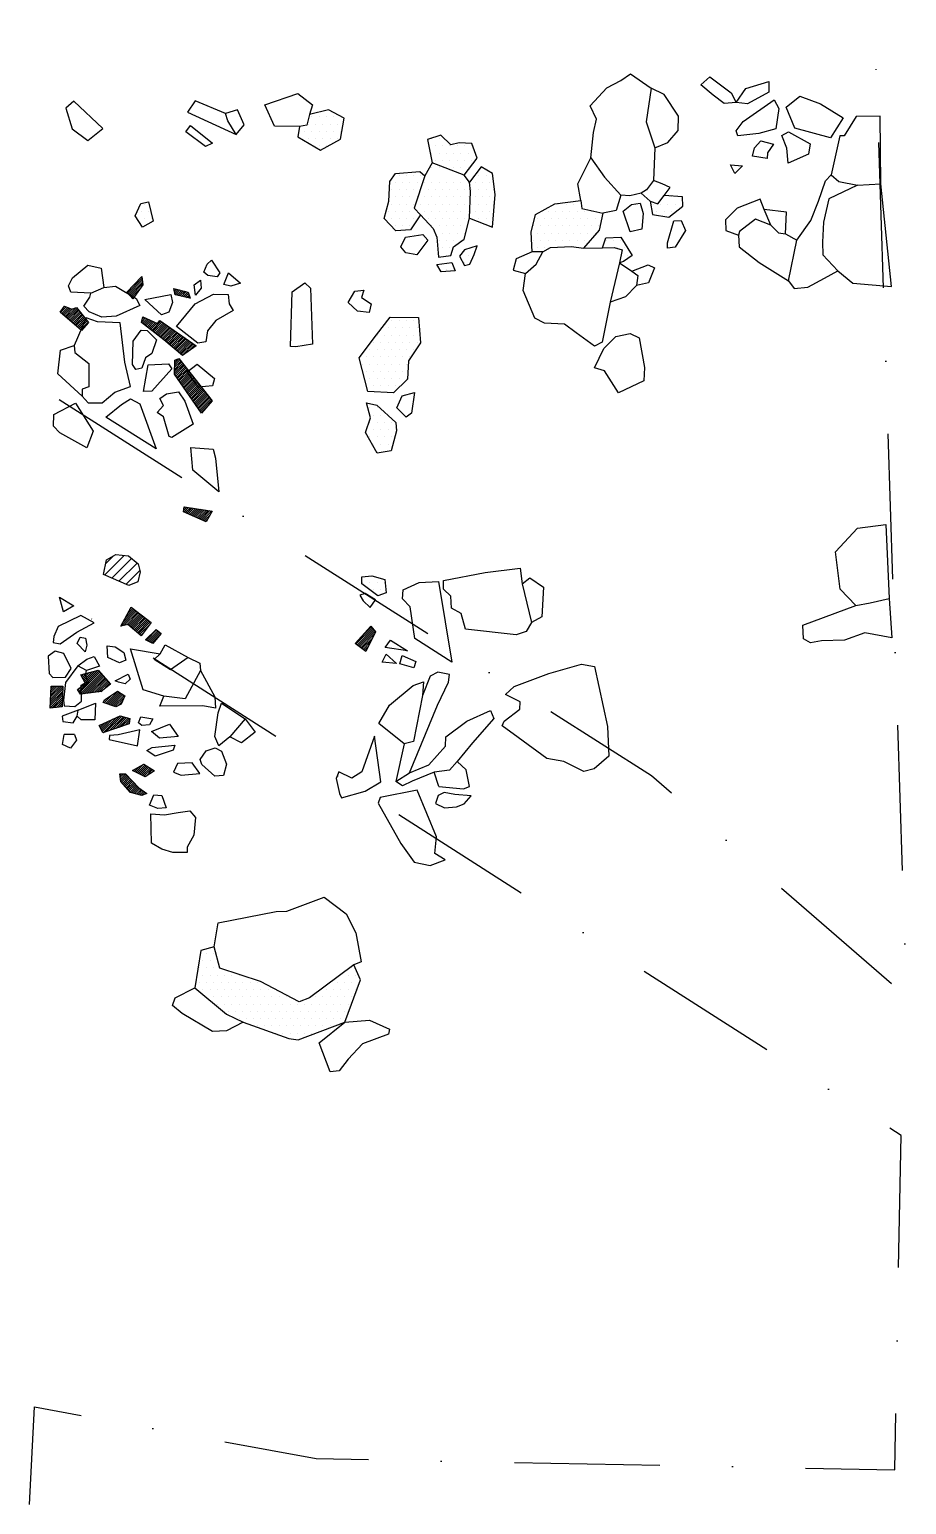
# Model space of a CAD drawing. Header units: metres. Extents: x 195 to 345, y -2137 to -1884.
import ezdxf

# ---------------------------------------------------------------- set-up
doc = ezdxf.new("R2010")
doc.units = ezdxf.units.M
doc.header["$LTSCALE"] = 25
doc.header["$MEASUREMENT"] = 0
doc.linetypes.add('STRICHPUNKTX2', pattern=[2, 1, -0.5, 0, -0.5])
doc.layers.get('0').update_dxf_attribs({"linetype": 'CONTINUOUS'})
for name, color, linetype in [('FEUER', 1, 'CONTINUOUS'), ('GRABUNGSGRENZE', 3, 'STRICHPUNKTX2'), ('KNOCHEN', 2, 'CONTINUOUS'), ('KNOCHENSCHRAFF', 2, 'CONTINUOUS'), ('STEINE', 4, 'CONTINUOUS'), ('STEINESCHRAFF', 4, 'CONTINUOUS')]:
    doc.layers.add(name, color=color, linetype=linetype)

# ---------------------------------------------------------------- blocks, each defined once
blk = doc.blocks.new('*X1')
at = {"color": 0}
for p, q in [((211.4, -1929.02), (213.9, -1926.52)), ((213.19, -1926.87), (213.85, -1926.21)), ((211.57, -1929.2), (213.94, -1926.83)), ((211.74, -1929.38), (213.98, -1927.14)), ((211.91, -1929.56), (214.02, -1927.45)), ((212.08, -1929.74), (213.61, -1928.22)), ((219.42, -1928.41), (219.56, -1928.28)), ((219.49, -1928.7), (219.84, -1928.35)), ((219.55, -1928.99), (220.12, -1928.42)), ((219.62, -1929.28), (220.41, -1928.49)), ((219.85, -1929.4), (220.69, -1928.56)), ((220.14, -1929.47), (220.97, -1928.64)), ((220.43, -1929.53), (221.25, -1928.71)), ((220.71, -1929.6), (221.53, -1928.78)), ((221, -1929.66), (221.81, -1928.85)), ((221.29, -1929.73), (221.91, -1929.11)), ((199.9, -1932.38), (200.87, -1931.41)), ((200.09, -1932.54), (201.12, -1931.51)), ((200.28, -1932.71), (201.37, -1931.62)), ((200.42, -1931.51), (200.62, -1931.3)), ((200.47, -1932.87), (201.62, -1931.72)), ((200.66, -1933.03), (201.94, -1931.75)), ((200.85, -1933.2), (202.5, -1931.54)), ((201.04, -1933.36), (202.74, -1931.66)), ((212.26, -1929.92), (212.8, -1929.38)), ((221.58, -1929.79), (222, -1929.38)), ((221.87, -1929.86), (222.08, -1929.64)), ((222.16, -1929.92), (222.17, -1929.91)), ((201.23, -1933.53), (202.9, -1931.85)), ((201.42, -1933.69), (203.06, -1932.05)), ((201.61, -1933.86), (203.21, -1932.25)), ((201.79, -1934.02), (203.37, -1932.44)), ((201.98, -1934.19), (203.53, -1932.64)), ((202.17, -1934.35), (203.68, -1932.84)), ((202.36, -1934.52), (203.84, -1933.04)), ((202.55, -1934.68), (204, -1933.23)), ((202.74, -1934.84), (204.15, -1933.43)), ((202.93, -1935.01), (204.31, -1933.63)), ((203.12, -1935.17), (204.47, -1933.82)), ((203.31, -1935.34), (204.62, -1934.02)), ((213.81, -1934.02), (214.53, -1933.31)), ((213.94, -1933.54), (214.29, -1933.2)), ((213.99, -1934.2), (214.77, -1933.42)), ((214.19, -1934.36), (215.01, -1933.54)), ((214.39, -1934.51), (215.25, -1933.65)), ((214.58, -1934.67), (215.49, -1933.77)), ((214.78, -1934.82), (215.73, -1933.88)), ((214.98, -1934.98), (215.96, -1933.99)), ((215.18, -1935.13), (216.2, -1934.11)), ((215.38, -1935.29), (216.44, -1934.22)), ((215.57, -1935.44), (217.16, -1933.86)), ((215.77, -1935.6), (217.37, -1934)), ((215.97, -1935.75), (217.58, -1934.15)), ((216.17, -1935.91), (217.79, -1934.29)), ((216.37, -1936.07), (218, -1934.44)), ((216.57, -1936.22), (218.2, -1934.58)), ((216.76, -1936.38), (218.41, -1934.73)), ((216.96, -1936.53), (218.62, -1934.87)), ((217.16, -1936.69), (218.83, -1935.02)), ((217.36, -1936.84), (219.04, -1935.16)), ((217.56, -1937), (219.24, -1935.31)), ((217.75, -1937.16), (219.45, -1935.46)), ((217.95, -1937.32), (219.66, -1935.6)), ((218.14, -1937.48), (219.87, -1935.75)), ((218.33, -1937.63), (220.08, -1935.89)), ((218.53, -1937.79), (220.28, -1936.04)), ((218.72, -1937.95), (220.49, -1936.18)), ((218.92, -1938.11), (220.7, -1936.33)), ((219.11, -1938.27), (220.91, -1936.47)), ((219.3, -1938.43), (221.12, -1936.62)), ((219.5, -1938.59), (221.33, -1936.76)), ((219.69, -1938.75), (221.53, -1936.91)), ((219.89, -1938.91), (221.74, -1937.06)), ((220.08, -1939.07), (221.95, -1937.2)), ((220.28, -1939.23), (222.16, -1937.35)), ((220.47, -1939.39), (222.37, -1937.49)), ((220.66, -1939.55), (222.57, -1937.64)), ((220.86, -1939.71), (222.78, -1937.78)), ((221.9, -1939.02), (222.99, -1937.93)), ((223.18, -1938.09), (223.2, -1938.07)), ((219.51, -1942.82), (221.03, -1941.3)), ((219.52, -1942.46), (220.87, -1941.11)), ((219.53, -1942.09), (220.72, -1940.91)), ((219.54, -1941.73), (220.56, -1940.71)), ((219.55, -1941.37), (220.4, -1940.51)), ((219.56, -1941), (220.25, -1940.32)), ((219.57, -1940.64), (219.71, -1940.5)), ((219.58, -1943.1), (221.18, -1941.5)), ((219.73, -1943.31), (221.34, -1941.7)), ((219.87, -1943.52), (221.49, -1941.9)), ((220.02, -1943.73), (221.65, -1942.1)), ((220.16, -1943.94), (221.81, -1942.29)), ((220.31, -1944.14), (221.96, -1942.49)), ((220.45, -1944.35), (222.12, -1942.69)), ((220.6, -1944.56), (222.27, -1942.89)), ((220.74, -1944.77), (222.43, -1943.09)), ((220.89, -1944.98), (222.58, -1943.28)), ((221.03, -1945.19), (222.74, -1943.48)), ((221.18, -1945.4), (222.9, -1943.68)), ((221.32, -1945.61), (223.05, -1943.88)), ((221.47, -1945.81), (223.21, -1944.07)), ((221.61, -1946.02), (223.36, -1944.27)), ((221.76, -1946.23), (223.52, -1944.47)), ((221.9, -1946.44), (223.67, -1944.67)), ((222.05, -1946.65), (223.83, -1944.87)), ((222.19, -1946.86), (223.99, -1945.06)), ((222.34, -1947.07), (224.14, -1945.26)), ((222.48, -1947.27), (224.3, -1945.46)), ((222.63, -1947.48), (224.45, -1945.66)), ((222.77, -1947.69), (224.61, -1945.86)), ((222.92, -1947.9), (224.76, -1946.05)), ((223.06, -1948.11), (224.92, -1946.25)), ((223.21, -1948.32), (225.08, -1946.45)), ((223.35, -1948.53), (225.23, -1946.65)), ((223.5, -1948.74), (225.39, -1946.84)), ((223.64, -1948.94), (225.54, -1947.04)), ((223.79, -1949.15), (225.7, -1947.24)), ((223.93, -1949.36), (225.85, -1947.44)), ((224.08, -1949.57), (225.21, -1948.44)), ((221.1, -1966.34), (221.61, -1965.82)), ((221.14, -1966.65), (221.92, -1965.87)), ((221.15, -1965.93), (221.31, -1965.78)), ((221.38, -1966.76), (222.23, -1965.92)), ((221.62, -1966.87), (222.53, -1965.96)), ((221.87, -1966.98), (222.84, -1966.01)), ((222.11, -1967.09), (223.15, -1966.06)), ((222.35, -1967.2), (223.45, -1966.1)), ((222.59, -1967.31), (223.76, -1966.15)), ((222.84, -1967.43), (224.07, -1966.2)), ((223.08, -1967.54), (224.37, -1966.24)), ((223.32, -1967.65), (224.68, -1966.29)), ((223.57, -1967.76), (224.99, -1966.34)), ((223.81, -1967.87), (225.29, -1966.39)), ((224.05, -1967.98), (225.6, -1966.43)), ((224.3, -1968.09), (225.91, -1966.48)), ((224.54, -1968.2), (225.67, -1967.07)), ((224.78, -1968.31), (225.19, -1967.9)), ((210.33, -1986.3), (212.92, -1983.7)), ((210.61, -1985.66), (212.72, -1983.55)), ((210.8, -1986.18), (213.12, -1983.86)), ((211.01, -1984.91), (212.52, -1983.4)), ((211.27, -1986.07), (213.33, -1984.01)), ((211.41, -1984.16), (212.32, -1983.24)), ((211.59, -1986.1), (213.53, -1984.16)), ((211.78, -1986.26), (213.73, -1984.32)), ((211.81, -1983.4), (212.12, -1983.09)), ((211.97, -1986.42), (213.93, -1984.47)), ((212.16, -1986.59), (214.13, -1984.62)), ((212.35, -1986.75), (214.33, -1984.77)), ((212.54, -1986.91), (214.53, -1984.93)), ((212.74, -1987.07), (214.73, -1985.08)), ((212.93, -1987.24), (214.93, -1985.23)), ((213.12, -1987.4), (215.13, -1985.39)), ((213.31, -1987.56), (215.33, -1985.54)), ((213.5, -1987.73), (215.42, -1985.81)), ((213.69, -1987.89), (214.27, -1987.31)), ((214.66, -1988.69), (216.42, -1986.93)), ((214.89, -1988.81), (216.61, -1987.09)), ((215.13, -1988.93), (216.8, -1987.25)), ((215.36, -1989.04), (216.99, -1987.41)), ((215.6, -1989.16), (217.16, -1987.6)), ((250.72, -1989.39), (253.53, -1986.59)), ((250.93, -1989.54), (253.69, -1986.78)), ((251.13, -1989.69), (253.85, -1986.97)), ((251.34, -1989.84), (254.01, -1987.16)), ((251.37, -1988.39), (253.37, -1986.39)), ((251.54, -1989.99), (253.9, -1987.62)), ((251.75, -1990.14), (253.54, -1988.34)), ((251.95, -1990.29), (253.18, -1989.06)), ((252.15, -1990.44), (252.81, -1989.78)), ((252.36, -1990.58), (252.45, -1990.49)), ((203.03, -1997.49), (206.49, -1994.02)), ((203.16, -1997.71), (206.66, -1994.21)), ((203.3, -1997.92), (206.82, -1994.4)), ((203.41, -1994.63), (203.42, -1994.62)), ((203.53, -1994.86), (203.9, -1994.5)), ((203.63, -1997.95), (206.99, -1994.59)), ((203.65, -1995.1), (204.37, -1994.38)), ((203.77, -1995.33), (204.84, -1994.26)), ((203.9, -1995.56), (205.32, -1994.14)), ((204.02, -1995.79), (205.79, -1994.02)), ((204.03, -1997.9), (207.16, -1994.78)), ((204.14, -1996.02), (206.26, -1993.9)), ((204.44, -1997.85), (207.32, -1994.96)), ((204.84, -1997.8), (207.49, -1995.15)), ((198.13, -1999.56), (200.26, -1997.43)), ((198.15, -1999.19), (200.27, -1997.06)), ((198.17, -1998.81), (200.28, -1996.7)), ((198.19, -1998.43), (200.04, -1996.59)), ((198.22, -1998.06), (199.69, -1996.59)), ((198.24, -1997.68), (199.33, -1996.59)), ((198.26, -1997.31), (198.98, -1996.58)), ((198.28, -1996.93), (198.63, -1996.58)), ((202.89, -1997.27), (203.46, -1996.7)), ((205.24, -1997.75), (207.65, -1995.34)), ((205.65, -1997.7), (207.82, -1995.53)), ((206.05, -1997.65), (207.98, -1995.71)), ((206.45, -1997.6), (208.15, -1995.9)), ((206.86, -1997.55), (208.32, -1996.09)), ((207.69, -1999.55), (209.75, -1997.49)), ((207.95, -1999.64), (209.96, -1997.63)), ((208.46, -1996.3), (208.48, -1996.28)), ((198.08, -2000.31), (200.23, -1998.16)), ((198.1, -1999.94), (200.25, -1997.79)), ((198.44, -2000.31), (200.22, -1998.53)), ((198.82, -2000.28), (200.21, -1998.89)), ((199.21, -2000.24), (200.2, -1999.26)), ((199.6, -2000.21), (200.19, -1999.62)), ((199.99, -2000.17), (200.17, -1999.99)), ((207.27, -1999.25), (207.77, -1998.76)), ((207.42, -1999.46), (208.85, -1998.03)), ((208.21, -1999.73), (210.18, -1997.76)), ((208.47, -1999.82), (210.39, -1997.9)), ((208.74, -1999.91), (210.61, -1998.04)), ((209, -2000), (210.82, -1998.18)), ((209.26, -2000.09), (210.88, -1998.47)), ((209.68, -2000.03), (210.61, -1999.1)), ((206.84, -2003.93), (208.17, -2002.59)), ((206.95, -2004.17), (208.84, -2002.29)), ((207.07, -2004.41), (209.5, -2001.98)), ((207.23, -2004.6), (210.14, -2001.69)), ((207.77, -2004.41), (210.42, -2001.76)), ((208.31, -2004.23), (210.7, -2001.84)), ((208.85, -2004.04), (210.97, -2001.92)), ((209.38, -2003.86), (211.25, -2001.99)), ((209.92, -2003.68), (211.53, -2002.07)), ((210.46, -2003.49), (211.8, -2002.15)), ((211, -2003.31), (211.77, -2002.54)), ((206.61, -2003.45), (206.85, -2003.21)), ((206.73, -2003.69), (207.51, -2002.9)), ((211.53, -2003.12), (211.72, -2002.94)), ((212.82, -2011.38), (214.19, -2010.02)), ((213.06, -2011.5), (214.43, -2010.13)), ((213.3, -2011.62), (214.64, -2010.27)), ((213.53, -2011.73), (214.86, -2010.4)), ((210.13, -2011.96), (210.42, -2011.66)), ((210.17, -2012.26), (210.77, -2011.66)), ((210.22, -2012.57), (211.09, -2011.7)), ((210.26, -2012.88), (211.26, -2011.88)), ((210.39, -2013.11), (211.43, -2012.06)), ((210.55, -2013.3), (211.61, -2012.24)), ((210.72, -2013.48), (211.78, -2012.42)), ((210.89, -2013.67), (211.96, -2012.6)), ((211.05, -2013.86), (212.13, -2012.78)), ((211.22, -2014.05), (212.3, -2012.96)), ((212.35, -2011.15), (212.54, -2010.96)), ((212.59, -2011.27), (213.36, -2010.49)), ((213.77, -2011.85), (215.08, -2010.54)), ((214, -2011.97), (215.3, -2010.67)), ((214.24, -2012.08), (215.52, -2010.81)), ((214.55, -2012.13), (215.74, -2010.94)), ((215.62, -2011.41), (215.95, -2011.08)), ((211.38, -2014.24), (212.48, -2013.14)), ((211.55, -2014.42), (212.65, -2013.32)), ((211.71, -2014.61), (212.83, -2013.5)), ((211.88, -2014.8), (213, -2013.68)), ((212.11, -2014.92), (213.17, -2013.86)), ((212.39, -2015), (213.35, -2014.04)), ((212.67, -2015.07), (213.55, -2014.19)), ((212.95, -2015.14), (213.76, -2014.34)), ((213.23, -2015.22), (213.96, -2014.48)), ((213.51, -2015.29), (214.17, -2014.63)), ((213.78, -2015.37), (214.38, -2014.78)), ((214.27, -2015.24), (214.58, -2014.93))]:
    blk.add_line(p, q, dxfattribs=at)
blk = doc.blocks.new('*X2')
at = {"color": 0}
for p, q in [((243.125, -1898.75), (243.125, -1898.75)), ((244.375, -1898.75), (244.375, -1898.75)), ((245.625, -1898.75), (245.625, -1898.75)), ((246.875, -1898.75), (246.875, -1898.75)), ((248.125, -1898.75), (248.125, -1898.75)), ((241.875, -1901.25), (241.875, -1901.25)), ((242.5, -1900), (242.5, -1900)), ((243.125, -1901.25), (243.125, -1901.25)), ((243.75, -1900), (243.75, -1900)), ((244.375, -1901.25), (244.375, -1901.25)), ((245, -1900), (245, -1900)), ((245.625, -1901.25), (245.625, -1901.25)), ((246.25, -1900), (246.25, -1900)), ((246.875, -1901.25), (246.875, -1901.25)), ((247.5, -1900), (247.5, -1900)), ((248.125, -1901.25), (248.125, -1901.25)), ((241.25, -1902.5), (241.25, -1902.5)), ((242.5, -1902.5), (242.5, -1902.5)), ((243.75, -1902.5), (243.75, -1902.5)), ((244.375, -1903.75), (244.375, -1903.75)), ((245, -1902.5), (245, -1902.5)), ((245.625, -1903.75), (245.625, -1903.75)), ((246.25, -1902.5), (246.25, -1902.5)), ((247.5, -1902.5), (247.5, -1902.5)), ((263.75, -1902.5), (263.75, -1902.5)), ((264.375, -1903.75), (264.375, -1903.75)), ((265, -1902.5), (265, -1902.5)), ((265.625, -1903.75), (265.625, -1903.75)), ((266.875, -1903.75), (266.875, -1903.75)), ((268.125, -1903.75), (268.125, -1903.75)), ((269.375, -1903.75), (269.375, -1903.75)), ((270.625, -1903.75), (270.625, -1903.75)), ((263.75, -1905), (263.75, -1905)), ((264.375, -1906.25), (264.375, -1906.25)), ((265, -1905), (265, -1905)), ((265.625, -1906.25), (265.625, -1906.25)), ((266.25, -1905), (266.25, -1905)), ((266.875, -1906.25), (266.875, -1906.25)), ((267.5, -1905), (267.5, -1905)), ((268.125, -1906.25), (268.125, -1906.25)), ((268.75, -1905), (268.75, -1905)), ((269.375, -1906.25), (269.375, -1906.25)), ((270, -1905), (270, -1905)), ((270.625, -1906.25), (270.625, -1906.25)), ((271.25, -1905), (271.25, -1905)), ((258.125, -1908.75), (258.125, -1908.75)), ((259.375, -1908.75), (259.375, -1908.75)), ((260.625, -1908.75), (260.625, -1908.75)), ((261.875, -1908.75), (261.875, -1908.75)), ((263.75, -1907.5), (263.75, -1907.5)), ((265, -1907.5), (265, -1907.5)), ((266.25, -1907.5), (266.25, -1907.5)), ((267.5, -1907.5), (267.5, -1907.5)), ((268.75, -1907.5), (268.75, -1907.5)), ((270, -1907.5), (270, -1907.5)), ((271.875, -1908.75), (271.875, -1908.75)), ((272.5, -1907.5), (272.5, -1907.5)), ((273.125, -1908.75), (273.125, -1908.75)), ((256.875, -1911.25), (256.875, -1911.25)), ((257.5, -1910), (257.5, -1910)), ((258.125, -1911.25), (258.125, -1911.25)), ((258.75, -1910), (258.75, -1910)), ((259.375, -1911.25), (259.375, -1911.25)), ((260, -1910), (260, -1910)), ((260.625, -1911.25), (260.625, -1911.25)), ((261.25, -1910), (261.25, -1910)), ((261.875, -1911.25), (261.875, -1911.25)), ((262.5, -1910), (262.5, -1910)), ((263.125, -1911.25), (263.125, -1911.25)), ((263.75, -1910), (263.75, -1910)), ((264.375, -1911.25), (264.375, -1911.25)), ((265, -1910), (265, -1910)), ((265.625, -1911.25), (265.625, -1911.25)), ((266.25, -1910), (266.25, -1910)), ((266.875, -1911.25), (266.875, -1911.25)), ((267.5, -1910), (267.5, -1910)), ((268.125, -1911.25), (268.125, -1911.25)), ((268.75, -1910), (268.75, -1910)), ((269.375, -1911.25), (269.375, -1911.25)), ((270, -1910), (270, -1910)), ((270.625, -1911.25), (270.625, -1911.25)), ((271.25, -1910), (271.25, -1910)), ((271.875, -1911.25), (271.875, -1911.25)), ((272.5, -1910), (272.5, -1910)), ((273.125, -1911.25), (273.125, -1911.25)), ((273.75, -1910), (273.75, -1910)), ((274.375, -1911.25), (274.375, -1911.25)), ((214.375, -1913.75), (214.375, -1913.75)), ((256.875, -1913.75), (256.875, -1913.75)), ((257.5, -1912.5), (257.5, -1912.5)), ((258.125, -1913.75), (258.125, -1913.75)), ((258.75, -1912.5), (258.75, -1912.5)), ((259.375, -1913.75), (259.375, -1913.75)), ((260, -1912.5), (260, -1912.5)), ((260.625, -1913.75), (260.625, -1913.75)), ((261.25, -1912.5), (261.25, -1912.5)), ((261.875, -1913.75), (261.875, -1913.75)), ((262.5, -1912.5), (262.5, -1912.5)), ((263.125, -1913.75), (263.125, -1913.75)), ((263.75, -1912.5), (263.75, -1912.5)), ((264.375, -1913.75), (264.375, -1913.75)), ((265, -1912.5), (265, -1912.5)), ((265.625, -1913.75), (265.625, -1913.75)), ((266.25, -1912.5), (266.25, -1912.5)), ((266.875, -1913.75), (266.875, -1913.75)), ((267.5, -1912.5), (267.5, -1912.5)), ((268.125, -1913.75), (268.125, -1913.75)), ((268.75, -1912.5), (268.75, -1912.5)), ((269.375, -1913.75), (269.375, -1913.75)), ((270, -1912.5), (270, -1912.5)), ((270.625, -1913.75), (270.625, -1913.75)), ((271.25, -1912.5), (271.25, -1912.5)), ((271.875, -1913.75), (271.875, -1913.75)), ((272.5, -1912.5), (272.5, -1912.5)), ((273.125, -1913.75), (273.125, -1913.75)), ((273.75, -1912.5), (273.75, -1912.5)), ((274.375, -1913.75), (274.375, -1913.75)), ((285.625, -1913.75), (285.625, -1913.75)), ((286.875, -1913.75), (286.875, -1913.75)), ((288.125, -1913.75), (288.125, -1913.75)), ((289.375, -1913.75), (289.375, -1913.75)), ((301.875, -1913.75), (301.875, -1913.75)), ((303.125, -1913.75), (303.125, -1913.75)), ((303.75, -1912.5), (303.75, -1912.5)), ((304.375, -1913.75), (304.375, -1913.75)), ((305, -1912.5), (305, -1912.5)), ((305.625, -1913.75), (305.625, -1913.75)), ((306.25, -1912.5), (306.25, -1912.5)), ((306.875, -1913.75), (306.875, -1913.75)), ((213.125, -1916.25), (213.125, -1916.25)), ((213.75, -1915), (213.75, -1915)), ((214.375, -1916.25), (214.375, -1916.25)), ((215, -1915), (215, -1915)), ((215.625, -1916.25), (215.625, -1916.25)), ((255.625, -1916.25), (255.625, -1916.25)), ((256.25, -1915), (256.25, -1915)), ((256.875, -1916.25), (256.875, -1916.25)), ((257.5, -1915), (257.5, -1915)), ((258.125, -1916.25), (258.125, -1916.25)), ((258.75, -1915), (258.75, -1915)), ((259.375, -1916.25), (259.375, -1916.25)), ((260, -1915), (260, -1915)), ((260.625, -1916.25), (260.625, -1916.25)), ((261.25, -1915), (261.25, -1915)), ((262.5, -1915), (262.5, -1915)), ((263.125, -1916.25), (263.125, -1916.25)), ((263.75, -1915), (263.75, -1915)), ((264.375, -1916.25), (264.375, -1916.25)), ((265, -1915), (265, -1915)), ((265.625, -1916.25), (265.625, -1916.25)), ((266.25, -1915), (266.25, -1915)), ((266.875, -1916.25), (266.875, -1916.25)), ((267.5, -1915), (267.5, -1915)), ((268.125, -1916.25), (268.125, -1916.25)), ((268.75, -1915), (268.75, -1915)), ((269.375, -1916.25), (269.375, -1916.25)), ((270, -1915), (270, -1915)), ((270.625, -1916.25), (270.625, -1916.25)), ((271.25, -1915), (271.25, -1915)), ((271.875, -1916.25), (271.875, -1916.25)), ((272.5, -1915), (272.5, -1915)), ((273.125, -1916.25), (273.125, -1916.25)), ((273.75, -1915), (273.75, -1915)), ((281.875, -1916.25), (281.875, -1916.25)), ((283.125, -1916.25), (283.125, -1916.25)), ((283.75, -1915), (283.75, -1915)), ((284.375, -1916.25), (284.375, -1916.25)), ((285, -1915), (285, -1915)), ((285.625, -1916.25), (285.625, -1916.25)), ((286.25, -1915), (286.25, -1915)), ((286.875, -1916.25), (286.875, -1916.25)), ((287.5, -1915), (287.5, -1915)), ((288.125, -1916.25), (288.125, -1916.25)), ((288.75, -1915), (288.75, -1915)), ((289.375, -1916.25), (289.375, -1916.25)), ((290, -1915), (290, -1915)), ((290.625, -1916.25), (290.625, -1916.25)), ((291.25, -1915), (291.25, -1915)), ((291.875, -1916.25), (291.875, -1916.25)), ((302.5, -1915), (302.5, -1915)), ((303.75, -1915), (303.75, -1915)), ((305, -1915), (305, -1915)), ((257.5, -1917.5), (257.5, -1917.5)), ((258.75, -1917.5), (258.75, -1917.5)), ((260, -1917.5), (260, -1917.5)), ((263.75, -1917.5), (263.75, -1917.5)), ((264.375, -1918.75), (264.375, -1918.75)), ((265, -1917.5), (265, -1917.5)), ((265.625, -1918.75), (265.625, -1918.75)), ((266.25, -1917.5), (266.25, -1917.5)), ((266.875, -1918.75), (266.875, -1918.75)), ((267.5, -1917.5), (267.5, -1917.5)), ((268.125, -1918.75), (268.125, -1918.75)), ((268.75, -1917.5), (268.75, -1917.5)), ((269.375, -1918.75), (269.375, -1918.75)), ((273.75, -1917.5), (273.75, -1917.5)), ((281.25, -1917.5), (281.25, -1917.5)), ((281.875, -1918.75), (281.875, -1918.75)), ((282.5, -1917.5), (282.5, -1917.5)), ((283.125, -1918.75), (283.125, -1918.75)), ((283.75, -1917.5), (283.75, -1917.5)), ((284.375, -1918.75), (284.375, -1918.75)), ((285, -1917.5), (285, -1917.5)), ((285.625, -1918.75), (285.625, -1918.75)), ((286.25, -1917.5), (286.25, -1917.5)), ((286.875, -1918.75), (286.875, -1918.75)), ((287.5, -1917.5), (287.5, -1917.5)), ((288.125, -1918.75), (288.125, -1918.75)), ((288.75, -1917.5), (288.75, -1917.5)), ((289.375, -1918.75), (289.375, -1918.75)), ((290, -1917.5), (290, -1917.5)), ((290.625, -1918.75), (290.625, -1918.75)), ((291.25, -1917.5), (291.25, -1917.5)), ((291.875, -1918.75), (291.875, -1918.75)), ((292.5, -1917.5), (292.5, -1917.5)), ((265, -1920), (265, -1920)), ((265.625, -1921.25), (265.625, -1921.25)), ((266.25, -1920), (266.25, -1920)), ((266.875, -1921.25), (266.875, -1921.25)), ((267.5, -1920), (267.5, -1920)), ((268.75, -1920), (268.75, -1920)), ((270.625, -1921.25), (270.625, -1921.25)), ((281.25, -1920), (281.25, -1920)), ((281.875, -1921.25), (281.875, -1921.25)), ((282.5, -1920), (282.5, -1920)), ((283.125, -1921.25), (283.125, -1921.25)), ((283.75, -1920), (283.75, -1920)), ((285, -1920), (285, -1920)), ((286.25, -1920), (286.25, -1920)), ((287.5, -1920), (287.5, -1920)), ((288.75, -1920), (288.75, -1920)), ((289.375, -1921.25), (289.375, -1921.25)), ((290, -1920), (290, -1920)), ((293.75, -1920), (293.75, -1920)), ((295, -1920), (295, -1920)), ((295.625, -1921.25), (295.625, -1921.25)), ((296.25, -1920), (296.25, -1920)), ((296.875, -1921.25), (296.875, -1921.25)), ((265, -1922.5), (265, -1922.5)), ((266.25, -1922.5), (266.25, -1922.5)), ((268.75, -1922.5), (268.75, -1922.5)), ((269.375, -1923.75), (269.375, -1923.75)), ((270, -1922.5), (270, -1922.5)), ((297.5, -1922.5), (297.5, -1922.5)), ((266.25, -1925), (266.25, -1925)), ((267.5, -1925), (267.5, -1925)), ((256.875, -1933.75), (256.875, -1933.75)), ((258.125, -1933.75), (258.125, -1933.75)), ((259.375, -1933.75), (259.375, -1933.75)), ((260.625, -1933.75), (260.625, -1933.75)), ((254.375, -1936.25), (254.375, -1936.25)), ((255.625, -1936.25), (255.625, -1936.25)), ((256.25, -1935), (256.25, -1935)), ((256.875, -1936.25), (256.875, -1936.25)), ((257.5, -1935), (257.5, -1935)), ((258.125, -1936.25), (258.125, -1936.25)), ((258.75, -1935), (258.75, -1935)), ((259.375, -1936.25), (259.375, -1936.25)), ((260, -1935), (260, -1935)), ((260.625, -1936.25), (260.625, -1936.25)), ((261.25, -1935), (261.25, -1935)), ((253.125, -1938.75), (253.125, -1938.75)), ((253.75, -1937.5), (253.75, -1937.5)), ((254.375, -1938.75), (254.375, -1938.75)), ((255, -1937.5), (255, -1937.5)), ((255.625, -1938.75), (255.625, -1938.75)), ((256.25, -1937.5), (256.25, -1937.5)), ((256.875, -1938.75), (256.875, -1938.75)), ((257.5, -1937.5), (257.5, -1937.5)), ((258.125, -1938.75), (258.125, -1938.75)), ((258.75, -1937.5), (258.75, -1937.5)), ((259.375, -1938.75), (259.375, -1938.75)), ((260, -1937.5), (260, -1937.5)), ((260.625, -1938.75), (260.625, -1938.75)), ((261.25, -1937.5), (261.25, -1937.5)), ((251.875, -1941.25), (251.875, -1941.25)), ((252.5, -1940), (252.5, -1940)), ((253.125, -1941.25), (253.125, -1941.25)), ((253.75, -1940), (253.75, -1940)), ((254.375, -1941.25), (254.375, -1941.25)), ((255, -1940), (255, -1940)), ((255.625, -1941.25), (255.625, -1941.25)), ((256.25, -1940), (256.25, -1940)), ((256.875, -1941.25), (256.875, -1941.25)), ((257.5, -1940), (257.5, -1940)), ((258.125, -1941.25), (258.125, -1941.25)), ((258.75, -1940), (258.75, -1940)), ((259.375, -1941.25), (259.375, -1941.25)), ((260, -1940), (260, -1940)), ((252.5, -1942.5), (252.5, -1942.5)), ((253.125, -1943.75), (253.125, -1943.75)), ((253.75, -1942.5), (253.75, -1942.5)), ((254.375, -1943.75), (254.375, -1943.75)), ((255, -1942.5), (255, -1942.5)), ((255.625, -1943.75), (255.625, -1943.75)), ((256.25, -1942.5), (256.25, -1942.5)), ((256.875, -1943.75), (256.875, -1943.75)), ((257.5, -1942.5), (257.5, -1942.5)), ((258.125, -1943.75), (258.125, -1943.75)), ((258.75, -1942.5), (258.75, -1942.5)), ((259.375, -1943.75), (259.375, -1943.75)), ((252.5, -1945), (252.5, -1945)), ((253.75, -1945), (253.75, -1945)), ((255, -1945), (255, -1945)), ((256.25, -1945), (256.25, -1945)), ((257.5, -1945), (257.5, -1945)), ((253.125, -1948.75), (253.125, -1948.75)), ((254.375, -1948.75), (254.375, -1948.75)), ((253.125, -1951.25), (253.125, -1951.25)), ((253.75, -1950), (253.75, -1950)), ((254.375, -1951.25), (254.375, -1951.25)), ((255, -1950), (255, -1950)), ((255.625, -1951.25), (255.625, -1951.25)), ((256.875, -1951.25), (256.875, -1951.25)), ((253.125, -1953.75), (253.125, -1953.75)), ((253.75, -1952.5), (253.75, -1952.5)), ((254.375, -1953.75), (254.375, -1953.75)), ((255, -1952.5), (255, -1952.5)), ((255.625, -1953.75), (255.625, -1953.75)), ((256.25, -1952.5), (256.25, -1952.5)), ((256.875, -1953.75), (256.875, -1953.75)), ((257.5, -1952.5), (257.5, -1952.5)), ((253.75, -1955), (253.75, -1955)), ((254.375, -1956.25), (254.375, -1956.25)), ((255, -1955), (255, -1955)), ((255.625, -1956.25), (255.625, -1956.25)), ((256.25, -1955), (256.25, -1955)), ((251.875, -1978.75), (251.875, -1978.75)), ((253.125, -1978.75), (253.125, -1978.75)), ((253.75, -1980), (253.75, -1980)), ((254.375, -1978.75), (254.375, -1978.75)), ((255, -1980), (255, -1980)), ((255.625, -1978.75), (255.625, -1978.75)), ((225, -2042.5), (225, -2042.5)), ((226.25, -2042.5), (226.25, -2042.5)), ((223.75, -2045), (223.75, -2045)), ((224.375, -2043.75), (224.375, -2043.75)), ((225, -2045), (225, -2045)), ((225.625, -2043.75), (225.625, -2043.75)), ((226.25, -2045), (226.25, -2045)), ((226.875, -2043.75), (226.875, -2043.75)), ((250, -2045), (250, -2045)), ((223.75, -2047.5), (223.75, -2047.5)), ((224.375, -2046.25), (224.375, -2046.25)), ((225, -2047.5), (225, -2047.5)), ((225.625, -2046.25), (225.625, -2046.25)), ((226.25, -2047.5), (226.25, -2047.5)), ((226.875, -2046.25), (226.875, -2046.25)), ((227.5, -2047.5), (227.5, -2047.5)), ((228.125, -2046.25), (228.125, -2046.25)), ((228.75, -2047.5), (228.75, -2047.5)), ((229.375, -2046.25), (229.375, -2046.25)), ((230, -2047.5), (230, -2047.5)), ((230.625, -2046.25), (230.625, -2046.25)), ((231.25, -2047.5), (231.25, -2047.5)), ((232.5, -2047.5), (232.5, -2047.5)), ((233.75, -2047.5), (233.75, -2047.5)), ((247.5, -2047.5), (247.5, -2047.5)), ((248.125, -2046.25), (248.125, -2046.25)), ((248.75, -2047.5), (248.75, -2047.5)), ((249.375, -2046.25), (249.375, -2046.25)), ((250, -2047.5), (250, -2047.5)), ((250.625, -2046.25), (250.625, -2046.25)), ((251.25, -2047.5), (251.25, -2047.5)), ((224.375, -2048.75), (224.375, -2048.75)), ((225, -2050), (225, -2050)), ((225.625, -2048.75), (225.625, -2048.75)), ((226.25, -2050), (226.25, -2050)), ((226.875, -2048.75), (226.875, -2048.75)), ((227.5, -2050), (227.5, -2050)), ((228.125, -2048.75), (228.125, -2048.75)), ((228.75, -2050), (228.75, -2050)), ((229.375, -2048.75), (229.375, -2048.75)), ((230, -2050), (230, -2050)), ((230.625, -2048.75), (230.625, -2048.75)), ((231.25, -2050), (231.25, -2050)), ((231.875, -2048.75), (231.875, -2048.75)), ((232.5, -2050), (232.5, -2050)), ((233.125, -2048.75), (233.125, -2048.75)), ((233.75, -2050), (233.75, -2050)), ((234.375, -2048.75), (234.375, -2048.75)), ((235, -2050), (235, -2050)), ((235.625, -2048.75), (235.625, -2048.75)), ((236.25, -2050), (236.25, -2050)), ((236.875, -2048.75), (236.875, -2048.75)), ((237.5, -2050), (237.5, -2050)), ((238.75, -2050), (238.75, -2050)), ((243.75, -2050), (243.75, -2050)), ((245, -2050), (245, -2050)), ((245.625, -2048.75), (245.625, -2048.75)), ((246.25, -2050), (246.25, -2050)), ((246.875, -2048.75), (246.875, -2048.75)), ((247.5, -2050), (247.5, -2050)), ((248.125, -2048.75), (248.125, -2048.75)), ((248.75, -2050), (248.75, -2050)), ((249.375, -2048.75), (249.375, -2048.75)), ((250, -2050), (250, -2050)), ((250.625, -2048.75), (250.625, -2048.75)), ((226.875, -2051.25), (226.875, -2051.25)), ((228.125, -2051.25), (228.125, -2051.25)), ((228.75, -2052.5), (228.75, -2052.5)), ((229.375, -2051.25), (229.375, -2051.25)), ((230, -2052.5), (230, -2052.5)), ((230.625, -2051.25), (230.625, -2051.25)), ((231.25, -2052.5), (231.25, -2052.5)), ((231.875, -2051.25), (231.875, -2051.25)), ((232.5, -2052.5), (232.5, -2052.5)), ((233.125, -2051.25), (233.125, -2051.25)), ((233.75, -2052.5), (233.75, -2052.5)), ((234.375, -2051.25), (234.375, -2051.25)), ((235, -2052.5), (235, -2052.5)), ((235.625, -2051.25), (235.625, -2051.25)), ((236.25, -2052.5), (236.25, -2052.5)), ((236.875, -2051.25), (236.875, -2051.25)), ((237.5, -2052.5), (237.5, -2052.5)), ((238.125, -2051.25), (238.125, -2051.25)), ((238.75, -2052.5), (238.75, -2052.5)), ((239.375, -2051.25), (239.375, -2051.25)), ((240, -2052.5), (240, -2052.5)), ((240.625, -2051.25), (240.625, -2051.25)), ((241.25, -2052.5), (241.25, -2052.5)), ((241.875, -2051.25), (241.875, -2051.25)), ((242.5, -2052.5), (242.5, -2052.5)), ((243.125, -2051.25), (243.125, -2051.25)), ((243.75, -2052.5), (243.75, -2052.5)), ((244.375, -2051.25), (244.375, -2051.25)), ((245, -2052.5), (245, -2052.5)), ((245.625, -2051.25), (245.625, -2051.25)), ((246.25, -2052.5), (246.25, -2052.5)), ((246.875, -2051.25), (246.875, -2051.25)), ((247.5, -2052.5), (247.5, -2052.5)), ((248.125, -2051.25), (248.125, -2051.25)), ((248.75, -2052.5), (248.75, -2052.5)), ((249.375, -2051.25), (249.375, -2051.25)), ((230.625, -2053.75), (230.625, -2053.75)), ((231.875, -2053.75), (231.875, -2053.75)), ((233.125, -2053.75), (233.125, -2053.75)), ((233.75, -2055), (233.75, -2055)), ((234.375, -2053.75), (234.375, -2053.75)), ((235, -2055), (235, -2055)), ((235.625, -2053.75), (235.625, -2053.75)), ((236.25, -2055), (236.25, -2055)), ((236.875, -2053.75), (236.875, -2053.75)), ((237.5, -2055), (237.5, -2055)), ((238.125, -2053.75), (238.125, -2053.75)), ((238.75, -2055), (238.75, -2055)), ((239.375, -2053.75), (239.375, -2053.75)), ((240, -2055), (240, -2055)), ((240.625, -2053.75), (240.625, -2053.75)), ((241.25, -2055), (241.25, -2055)), ((241.875, -2053.75), (241.875, -2053.75)), ((242.5, -2055), (242.5, -2055)), ((243.125, -2053.75), (243.125, -2053.75)), ((243.75, -2055), (243.75, -2055)), ((244.375, -2053.75), (244.375, -2053.75)), ((245, -2055), (245, -2055)), ((245.625, -2053.75), (245.625, -2053.75)), ((246.25, -2055), (246.25, -2055)), ((246.875, -2053.75), (246.875, -2053.75)), ((248.125, -2053.75), (248.125, -2053.75)), ((236.875, -2056.25), (236.875, -2056.25)), ((238.125, -2056.25), (238.125, -2056.25)), ((239.375, -2056.25), (239.375, -2056.25)), ((240.625, -2056.25), (240.625, -2056.25)), ((241.875, -2056.25), (241.875, -2056.25)), ((243.125, -2056.25), (243.125, -2056.25))]:
    blk.add_line(p, q, dxfattribs=at)
blk = doc.blocks.new('*X3')
at = {"color": 0}
for p, q in [((207.49, -1977.47), (210.85, -1974.11)), ((207.67, -1975.53), (209.02, -1974.17)), ((208.72, -1978.01), (212.1, -1974.63)), ((209.94, -1978.55), (213.06, -1975.44)), ((211.17, -1979.09), (213.52, -1976.74))]:
    blk.add_line(p, q, dxfattribs=at)

msp = doc.modelspace()

# ---------------------------------------------------------------- linework, layer by layer
at = {"layer": 'GRABUNGSGRENZE', "flags": 128}
for points in [[(199.64, -1947.32), (301.55, -2011.94), (345.43, -2049.95), (340, -1883.73)], [(194.55, -2137.25), (195.4, -2120.46), (243.86, -2129.37), (343.41, -2131.28), (344.48, -2073.81), (198.9, -1981.01)]]:
    msp.add_lwpolyline(points, dxfattribs=at)
at = {"layer": 'KNOCHEN'}
for points in [[(211.29, -1928.9), (213.85, -1926.17), (214.04, -1927.59), (212.35, -1930.03), (211.29, -1928.9)], [(219.63, -1929.35), (219.38, -1928.23), (221.82, -1928.86), (222.18, -1929.93), (219.63, -1929.35)], [(203.47, -1935.48), (199.82, -1932.3), (200.59, -1931.29), (201.81, -1931.8), (202.62, -1931.5), (204.69, -1934.11), (203.47, -1935.48)], [(220.9, -1939.74), (217.66, -1937.08), (213.81, -1934.06), (214.07, -1933.09), (216.55, -1934.27), (216.96, -1933.72), (223.2, -1938.08), (220.9, -1939.74)], [(224.16, -1949.69), (219.51, -1942.99), (219.57, -1940.55), (220.24, -1940.3), (225.95, -1947.56), (224.16, -1949.69)], [(221.06, -1966.62), (221.17, -1965.76), (226, -1966.49), (224.92, -1968.37), (221.06, -1966.62)], [(210.27, -1986.31), (212.02, -1983.01), (215.51, -1985.68), (213.77, -1987.96), (211.49, -1986.01), (210.27, -1986.31)], [(214.53, -1988.62), (216.32, -1986.85), (217.18, -1987.57), (215.75, -1989.24), (214.53, -1988.62)], [(252.39, -1990.61), (250.57, -1989.28), (253.28, -1986.29), (254.09, -1987.26), (252.39, -1990.61)], [(203.33, -1997.98), (202.83, -1997.16), (204.21, -1996.15), (203.4, -1994.62), (206.36, -1993.87), (208.48, -1996.28), (206.9, -1997.54), (203.33, -1997.98)], [(200.17, -2000.15), (198.08, -2000.35), (198.3, -1996.58), (200.29, -1996.59), (200.17, -2000.15)], [(207.45, -1998.97), (209.7, -1997.46), (210.97, -1998.28), (210.35, -1999.7), (209.43, -2000.15), (207.2, -1999.38), (207.45, -1998.97)], [(207.17, -2004.62), (206.56, -2003.34), (210.14, -2001.68), (211.81, -2002.15), (211.71, -2003.07), (207.17, -2004.62)], [(212.27, -2011.11), (214.21, -2010), (216.04, -2011.13), (214.46, -2012.19), (212.27, -2011.11)], [(213.88, -2015.4), (211.95, -2014.88), (210.28, -2012.98), (210.08, -2011.66), (211.05, -2011.66), (213.38, -2014.07), (214.75, -2015.04), (213.88, -2015.4)]]:
    msp.add_lwpolyline(points, dxfattribs=at)
at = {"layer": 'STEINE'}
for points in [[(291.12, -1905.76), (291.6, -1901.44), (292.12, -1899.15), (291.02, -1896.85), (293.88, -1893.76), (296.28, -1892.5), (297.92, -1891.34), (301.52, -1893.8), (300.62, -1899.6), (302.13, -1904.04), (301.89, -1909.69), (300.71, -1911.26), (299.79, -1911.86), (297.81, -1912.31), (296.28, -1912.2)], [(302.13, -1904.04), (304.37, -1903.13), (306.16, -1901.06), (306.18, -1898.61), (303.75, -1894.88), (301.52, -1893.8)], [(310.07, -1893.24), (311.61, -1891.87), (315.26, -1894.59), (316.11, -1896.27), (314.08, -1896.42), (312.15, -1895.03), (310.07, -1893.24)], [(316.11, -1896.27), (317.81, -1893.84), (321.73, -1892.64), (321.72, -1894.47), (318.05, -1896.49), (316.11, -1896.27)], [(207.16, -1900.73), (202.2, -1896.02), (200.82, -1897.24), (201.92, -1900.8), (204.61, -1902.8), (207.16, -1900.73)], [(223.07, -1895.98), (221.74, -1897.96), (230.11, -1901.77), (228.7, -1899.42), (228.25, -1898.15), (223.07, -1895.98)], [(241.01, -1900.4), (236.69, -1900.33), (235.03, -1896.65), (240.69, -1894.7), (243.22, -1896.65), (242.7, -1898.32), (242.24, -1900.15), (241.01, -1900.4)], [(316.14, -1901.16), (317.32, -1899.54), (322.63, -1895.8), (323.44, -1897.28), (322.96, -1900.79), (320.01, -1901.59), (316.39, -1902.03), (316.14, -1901.16)], [(326.22, -1900.71), (324.71, -1897.08), (327.06, -1895.21), (330.62, -1896.5), (334.53, -1898.92), (332.37, -1902.32), (326.22, -1900.71)], [(230.11, -1901.77), (231.5, -1900.1), (230.34, -1897.55), (228.25, -1898.15)], [(241.01, -1900.4), (240.7, -1902.18), (244.61, -1904.44), (248.08, -1902.58), (248.71, -1898.97), (245.97, -1897.53), (242.7, -1898.32)], [(341.03, -1910.25), (340.89, -1898.6), (336.77, -1898.67), (334.71, -1902.02), (333.95, -1902.02), (332.49, -1908.73)], [(221.46, -1901.32), (222.23, -1900.25), (226.03, -1903.27), (224.81, -1903.83), (221.46, -1901.32)], [(323.97, -1901.97), (325.15, -1901.31), (328.85, -1903.37), (328.54, -1905.15), (325.07, -1906.71), (324.83, -1904.11), (323.97, -1901.97)], [(269.32, -1908.75), (271.58, -1905.86), (270.67, -1903.31), (268.49, -1903.2), (267.06, -1903.55), (265.29, -1901.91), (263.04, -1902.61), (263.84, -1906.63)], [(318.92, -1905.5), (319.28, -1904.08), (320.36, -1902.86), (322.54, -1903.43), (321.51, -1904.91), (321.46, -1905.92), (318.92, -1905.5)], [(289.4, -1913.13), (288.86, -1910.28), (291.12, -1905.76)], [(291.12, -1905.76), (293.45, -1909.08), (296.28, -1912.2), (295.45, -1914.84), (293.16, -1915.29)], [(261.8, -1915.58), (260.11, -1918.17), (257.56, -1918.31), (255.54, -1916.21), (256.37, -1913.26), (256.54, -1909.85), (257.51, -1908.48), (261.69, -1908.15), (262.55, -1908.87)], [(262.55, -1908.87), (260.74, -1914.45), (261.8, -1915.58), (263.98, -1917.93), (264.63, -1919.41), (264.92, -1922.88), (267.01, -1922.58), (267.52, -1921.11), (269.31, -1919.74), (270.25, -1916.13), (270.43, -1911.55), (270.23, -1909.98), (269.32, -1908.75), (263.84, -1906.63), (262.55, -1908.87)], [(270.25, -1916.13), (274.21, -1917.73), (274.65, -1912.09), (274.21, -1908.47), (272.23, -1907.34), (270.23, -1909.98)], [(315.9, -1908.49), (315.14, -1906.96), (317.23, -1907.17), (315.9, -1908.49)], [(325.11, -1926.91), (326.58, -1919.95), (328.94, -1916.55), (330.28, -1913.25), (331.47, -1909.74), (332.49, -1908.73), (333.76, -1909.86), (337.01, -1910.49), (341.03, -1910.25)], [(299.79, -1911.86), (301.31, -1913.25), (302.63, -1913.71), (303.71, -1912.24), (304.74, -1910.87), (303.37, -1910.25), (301.89, -1909.69)], [(337.01, -1910.49), (332.06, -1912.85), (331.17, -1916.82), (330.95, -1920.28), (331.04, -1922.47), (333.62, -1925.23), (336.21, -1927.33), (342.87, -1927.92), (341.03, -1910.25)], [(213.99, -1917.72), (212.73, -1915.73), (213.71, -1913.64), (215.04, -1913.35), (215.83, -1916.66), (213.99, -1917.72)], [(281.01, -1921.94), (280.87, -1918.58), (281.6, -1915.53), (284.92, -1913.72), (289.4, -1913.13), (289.55, -1914.51), (293.16, -1915.29), (292.58, -1918.24), (289.87, -1921.33)], [(296.67, -1914.95), (298.1, -1913.79), (299.58, -1913.59), (300.13, -1915.33), (299.91, -1918.07), (297.88, -1918.52), (296.67, -1914.95)], [(301.31, -1913.25), (301.71, -1915.54), (304.56, -1916.01), (306.96, -1914.09), (306.87, -1912.46), (303.71, -1912.24)], [(322.06, -1917.38), (320.95, -1914.67), (320.25, -1912.89), (316.27, -1914.45), (314.28, -1916.42), (314.37, -1918.3), (316.5, -1919.08)], [(304.33, -1920.39), (305.37, -1916.63), (306.64, -1916.53), (307.39, -1918.27), (305.65, -1921.16), (304.32, -1921.31), (304.33, -1920.39)], [(322.06, -1917.38), (319.47, -1916.3), (316.71, -1918.42), (316.5, -1919.08), (316.64, -1921.07), (320.09, -1923.78), (325.11, -1926.91), (326.07, -1928.24), (328.47, -1928), (331.33, -1926.44), (333.62, -1925.23)], [(324.6, -1918.82), (324.77, -1915.15), (320.95, -1914.67)], [(259.24, -1919.44), (262.24, -1918.94), (263.1, -1919.96), (261.21, -1922.45), (259.32, -1922.13), (258.41, -1921.06), (259.24, -1919.44)], [(322.06, -1917.38), (323.38, -1918.66), (324.6, -1918.82), (326.58, -1919.95)], [(271.55, -1920.93), (269.41, -1921.58), (268.53, -1922.69), (269.39, -1924.27), (270.31, -1924.08), (271.03, -1922.4), (271.55, -1920.93)], [(291.76, -1938.14), (288.57, -1935.88), (286.59, -1934.39), (283.13, -1934.22), (281.51, -1933.35), (279.45, -1928.6), (279.87, -1925.65), (281.71, -1924.09), (282.84, -1921.95), (284.17, -1921.2), (287.78, -1921.01), (289.87, -1921.33), (293.13, -1921.25), (295.11, -1921.2), (296.48, -1921.62), (296.07, -1923.81), (294.45, -1930.57), (293.09, -1937.48), (291.76, -1938.14)], [(293.13, -1921.25), (293.7, -1919.52), (296.29, -1919.43), (298.21, -1922.6), (296.73, -1923.61), (296.07, -1923.81)], [(205.13, -1929.02), (201.67, -1928.85), (201.27, -1927.78), (201.94, -1926.41), (204.59, -1924.23), (206.88, -1924.75), (207.32, -1928.07)], [(226.83, -1926.24), (225.25, -1926.02), (224.54, -1925.41), (225.11, -1924.09), (225.88, -1923.38), (227.29, -1925.53), (226.83, -1926.24)], [(264.61, -1924.1), (267.2, -1923.8), (267.76, -1925.23), (265.36, -1925.37), (264.61, -1924.1)], [(282.84, -1921.95), (281.01, -1921.94), (278.25, -1923.15), (277.73, -1925.08), (279.87, -1925.65)], [(296.07, -1923.81), (298.2, -1925.24), (299.21, -1926.01), (299, -1927.74), (297.1, -1929.67), (294.45, -1930.57)], [(298.2, -1925.24), (301, -1924.19), (302.07, -1924.7), (301.03, -1927.29), (299, -1927.74)], [(227.99, -1927.57), (228.76, -1925.58), (230.84, -1927.33), (229.16, -1927.83), (227.99, -1927.57)], [(206.99, -1933.15), (204.81, -1932.28), (203.89, -1931.3), (204.92, -1929.73), (205.13, -1929.02), (207.32, -1928.07), (209.36, -1927.87), (212.91, -1929.98), (213.52, -1931.15), (209.48, -1933.01), (206.99, -1933.15)], [(214.39, -1930.14), (218.87, -1929.25), (219.17, -1930.67), (218.55, -1932.3), (217.27, -1932.75), (214.39, -1930.14)], [(226.2, -1929.24), (228.75, -1929.25), (228.89, -1930.88), (229.6, -1932.05), (226.58, -1933.77), (225.2, -1935.54), (224.88, -1937.42), (223.51, -1937.62), (219.86, -1934.8), (223.04, -1930.9), (226.2, -1929.24)], [(223.09, -1929.37), (222.9, -1927.64), (223.97, -1926.83), (224.07, -1928.21), (223.09, -1929.37)], [(239.44, -1938.21), (239.74, -1928.8), (241.89, -1927.28), (242.9, -1928.2), (243.21, -1937.83), (240.35, -1938.27), (239.44, -1938.21)], [(250.97, -1932.12), (249.4, -1930.63), (250.53, -1928.7), (252.06, -1928.51), (251.65, -1929.78), (253.32, -1930.86), (253.01, -1932.38), (250.97, -1932.12)], [(204.67, -1947.9), (207.06, -1947.92), (209.21, -1946.09), (211.91, -1945.09), (210.97, -1940.91), (210.14, -1934.14), (206.27, -1933.96), (204.29, -1933.29), (202.23, -1938.07), (202.33, -1939.24), (204.76, -1941.13), (204.74, -1945.15), (203.61, -1945.56), (203.61, -1946.73), (204.67, -1947.9)], [(252.73, -1945.97), (251.24, -1940.16), (254.26, -1936.21), (256.57, -1933.16), (261.45, -1933.24), (261.84, -1937.57), (259.78, -1940.66), (259.56, -1943.82), (257.16, -1946.2), (252.73, -1945.97)], [(212.29, -1941.33), (212.41, -1937.31), (213.75, -1935.43), (214.82, -1935.49), (216.39, -1937.07), (215.61, -1939.41), (214.49, -1940.17), (213.87, -1941.95), (212.85, -1942.14), (212.29, -1941.33)], [(295.89, -1946.2), (293.47, -1942.37), (291.74, -1941.9), (293.34, -1938.55), (295.44, -1936.48), (297.88, -1935.98), (299.46, -1936.75), (300.35, -1941.8), (300.23, -1944.09), (295.89, -1946.2)], [(203.61, -1946.73), (199.4, -1942.89), (199.88, -1938.82), (202.23, -1938.07)], [(214.15, -1945.92), (214.99, -1941.39), (218.45, -1941.21), (219.06, -1942.07), (215.57, -1945.87), (214.15, -1945.92)], [(221.7, -1942.55), (223.39, -1941.23), (226.38, -1943.69), (226.01, -1944.96), (223.62, -1945.2), (221.7, -1942.55)], [(218.59, -1953.68), (217.59, -1950.31), (216.52, -1949.54), (217.6, -1948.33), (216.99, -1947.15), (218.12, -1946.35), (220.21, -1946), (221.27, -1947.63), (222.72, -1951.56), (219.04, -1953.88), (218.59, -1953.68)], [(257.76, -1948.75), (258.68, -1946.72), (260.77, -1946.12), (260.25, -1949.68), (259.33, -1950.38), (257.76, -1948.75)], [(204.43, -1955.64), (199.76, -1953.07), (198.69, -1951.89), (198.71, -1949.91), (202.48, -1947.94), (205.51, -1952.74), (204.43, -1955.64)], [(207.66, -1950.36), (210.37, -1948.19), (211.9, -1947.23), (213.53, -1948.05), (216.34, -1955.8), (207.66, -1950.36)], [(252.52, -1947.9), (254.3, -1948.27), (257.59, -1951.29), (257.68, -1952.72), (256.75, -1956.12), (254.36, -1956.57), (252.34, -1952.99), (253.22, -1950.45), (252.52, -1947.9)], [(222.63, -1959.45), (222.29, -1955.58), (226.16, -1955.86), (226.56, -1957.39), (227.14, -1963.19), (222.63, -1959.45)], [(336.73, -1982.71), (333.99, -1979.9), (333.21, -1973.53), (337, -1969.43), (341.84, -1968.79), (342.43, -1981.52)], [(211.63, -1979.29), (207.31, -1977.39), (207.78, -1974.9), (209.42, -1973.94), (211.61, -1974.2), (213.23, -1975.59), (213.58, -1976.96), (213.21, -1978.69), (211.63, -1979.29)], [(265.79, -1978.41), (272.93, -1977.03), (278.99, -1976.3), (279.28, -1978.99), (280.92, -1985.67), (280, -1987.19), (278.26, -1987.79), (269.57, -1986.78), (268.82, -1984.08), (267.14, -1983.21), (267.05, -1981.12), (265.78, -1979.94), (265.79, -1978.41)], [(254.48, -1981.05), (251.74, -1979), (251.75, -1977.83), (253.43, -1977.63), (255.66, -1978.26), (255.91, -1980.55), (254.48, -1981.05)], [(260.85, -1988.41), (260.02, -1982.96), (258.7, -1981.58), (258.81, -1980.06), (261.57, -1978.75), (264.93, -1978.61), (267.19, -1992.47), (260.85, -1988.41)], [(279.28, -1978.99), (280.61, -1977.98), (282.99, -1979.57), (282.71, -1984.66), (280.92, -1985.67)], [(202.19, -1982.76), (200.41, -1983.82), (199.71, -1981.27), (202.19, -1982.76)], [(253.14, -1983.08), (254.07, -1981.76), (252.29, -1980.68), (251.37, -1980.98), (251.93, -1981.9), (253.14, -1983.08)], [(342.91, -1988.29), (338.28, -1987.45), (334.76, -1988.71), (330.79, -1988.79), (328.9, -1989.13), (327.69, -1988.47), (327.6, -1986.12), (336.73, -1982.71), (339.17, -1982.27), (342.43, -1981.52), (342.91, -1988.29)], [(205.69, -1985.73), (203.41, -1984.44), (199.48, -1986.36), (198.71, -1988.03), (198.65, -1989.1), (199.82, -1989.31), (202.68, -1987.29), (205.69, -1985.73)], [(204.14, -1990.71), (202.77, -1989.27), (203.29, -1988.16), (204.2, -1988.32), (204.4, -1989.54), (204.14, -1990.71)], [(208.05, -1991.64), (207.91, -1989.66), (209.28, -1989.82), (210.8, -1990.79), (211.15, -1992.12), (210.03, -1992.57), (208.05, -1991.64)], [(223.97, -1993.92), (221.35, -1998.79), (217.64, -1998.31), (214.08, -1997.22), (211.93, -1990.19), (217.01, -1991.03), (217.89, -1989.51), (221.85, -1991.67), (223.88, -1992.65), (223.97, -1993.92)], [(255.75, -1989.97), (256.63, -1988.7), (259.57, -1990.55), (255.75, -1989.97)], [(200.75, -1995.07), (201.73, -1993.54), (200.47, -1990.99), (198.95, -1990.58), (197.77, -1991.44), (197.91, -1994.44), (198.57, -1995.11), (200.75, -1995.07)], [(202.85, -1993.09), (204.39, -1991.93), (205.66, -1991.48), (206.57, -1993.16), (204.37, -1993.92), (202.85, -1993.09)], [(221.85, -1991.67), (218.83, -1993.79), (215.99, -1992.04), (217.01, -1991.03)], [(255.23, -1992.46), (255.9, -1991.09), (257.67, -1992.72), (255.23, -1992.46)], [(258.28, -1992.78), (258.65, -1991.35), (261.04, -1992.33), (260.67, -1993.45), (258.28, -1992.78)], [(202.85, -1993.09), (200.75, -1995.98), (200.38, -1998.98), (200.52, -1999.95), (202.36, -2000.11), (203.48, -1999.15), (203.44, -1996.4), (204.57, -1995.8), (204.17, -1994.68), (204.37, -1993.92)], [(209.3, -1995.67), (211.5, -1994.51), (211.85, -1995.38), (211.03, -1996.19), (209.86, -1995.88), (209.3, -1995.67)], [(223.97, -1993.92), (226.44, -1998.41), (226.53, -2000.35), (224.35, -1999.98), (216.97, -2000.04), (217.64, -1998.31)], [(259.92, -2011.47), (264.76, -1999.84), (266.62, -1995.88), (266.83, -1994.61), (264.79, -1994.19), (263.47, -1994.89), (262.17, -1998.19), (260.61, -2006.13), (259.03, -2006.53), (257.57, -2012.98)], [(276.2, -2002.6), (278.91, -2000.52), (278.97, -1999.3), (276.43, -1998.02), (277.91, -1996.65), (283.88, -1994.44), (289.49, -1992.84), (291.77, -1993.21), (293.96, -2003.51), (294.19, -2008.6), (291.68, -2010.82), (289.9, -2011.27), (286.5, -2009.52), (283.55, -2009.05), (278.63, -2005.41), (275.84, -2003.41), (276.2, -2002.6)], [(259.03, -2006.53), (254.62, -2003.04), (256.47, -1999.84), (260.56, -1996.46), (262.34, -1995.85), (262.17, -1998.19)], [(202.91, -2000.73), (205.92, -1999.52), (205.81, -2002.37), (203.46, -2002.36), (202.75, -2001.75), (202.91, -2000.73)], [(231.66, -2002.21), (229, -2005.3), (227.11, -2006.86), (226.46, -2005.23), (226.99, -2001.16), (227.61, -1999.54), (231.66, -2002.21)], [(202.91, -2000.73), (200.16, -2001.78), (200.31, -2002.65), (202.04, -2002.91), (202.75, -2001.75)], [(213.28, -2002.92), (213.7, -2001.85), (215.78, -2002.22), (215.17, -2003.24), (213.89, -2003.33), (213.28, -2002.92)], [(231.66, -2002.21), (233.38, -2004.5), (231.03, -2006.32), (229, -2005.3)], [(268.12, -2009.53), (266.79, -2011.05), (264.19, -2011.39), (260.37, -2012.9), (258.73, -2013.7), (257.57, -2012.98), (259.92, -2011.47), (263.23, -2010.11), (266.1, -2006.92), (266.16, -2005.29), (269.79, -2002.61), (273.87, -2000.75), (274.42, -2002.13), (270.78, -2006.33), (268.12, -2009.53)], [(202.28, -2004.9), (202.63, -2005.87), (201.61, -2007.24), (200.23, -2006.62), (200.5, -2004.89)], [(202.28, -2004.9), (200.5, -2004.89)], [(213.11, -2006.84), (213.53, -2004.09), (209.81, -2004.94), (208.34, -2005.08), (208.28, -2005.75), (213.11, -2006.84)], [(216.94, -2005.54), (215.52, -2004.41), (218.63, -2003.1), (220.14, -2005.25), (216.94, -2005.54)], [(247.75, -2011.3), (247.29, -2012.47), (247.88, -2015.07), (248.24, -2015.78), (252.31, -2014.63), (254.97, -2013.02), (253.89, -2005.17), (251.72, -2011.32), (249.98, -2012.43), (247.75, -2011.3)], [(219.58, -2006.72), (219.27, -2007.59), (216.16, -2008.64), (214.74, -2007.66), (215.65, -2007.11), (219.58, -2006.72)], [(223.94, -2009.19), (224.97, -2007.72), (226.5, -2007.17), (227.61, -2007.78), (228.47, -2010.03), (227.95, -2011.96), (226.42, -2012.05), (224.19, -2010.05), (223.94, -2009.19)], [(223.83, -2011.63), (222.56, -2009.79), (220.02, -2009.88), (219.3, -2011.35), (220.67, -2011.87), (223.83, -2011.63)], [(223.83, -2011.63), (222.56, -2009.79), (220.02, -2009.88), (219.3, -2011.35), (220.67, -2011.87), (223.83, -2011.63)], [(264.99, -2013.84), (269.22, -2014.27), (270.24, -2013.86), (269.69, -2010.96), (268.12, -2009.53)], [(264.99, -2013.84), (264.19, -2011.39)], [(215.92, -2015.25), (217.34, -2015.36), (218.04, -2017.5), (216.62, -2017.6), (215.19, -2017.03), (215.92, -2015.25)], [(254.54, -2016.73), (258.43, -2023.62), (260.75, -2026.84), (263.49, -2027.42), (266.05, -2026.47), (264.27, -2025.34), (264.59, -2022.49), (261.22, -2014.48), (254.85, -2015.72), (254.54, -2016.73)], [(264.37, -2016.78), (265.94, -2017.51), (268.03, -2017.36), (269.35, -2016.81), (270.53, -2015.44), (267.73, -2015.23), (265.9, -2014.86), (264.88, -2015.36), (264.37, -2016.78)], [(264.99, -2013.84), (264.99, -2013.84)], [(215.44, -2018.51), (217.78, -2018.72), (220.13, -2018.33), (222.16, -2018.04), (223.12, -2019.16), (222.8, -2022.21), (221.67, -2024.24), (221.67, -2025.16), (219.22, -2025.2), (217.29, -2024.63), (215.52, -2023.6), (215.44, -2018.51)], [(238.82, -2035.28), (245.24, -2032.87), (249.05, -2035.74), (250.71, -2039.01), (251.6, -2043.95), (250.32, -2044.5), (242.71, -2050.16), (240.97, -2050.87), (234.27, -2047.37), (227.31, -2045.09), (226.31, -2041.37), (227, -2037.3), (236.98, -2035.32), (238.82, -2035.28)], [(226.31, -2041.37), (224.02, -2042.02), (223.02, -2048.43), (228.44, -2052.99), (231.33, -2054.33), (239.16, -2057.17), (240.79, -2057.38), (248.79, -2054.32), (251.48, -2047.05), (250.32, -2044.5)], [(231.33, -2054.33), (228.43, -2055.84), (226.03, -2055.93), (220.81, -2052.84), (219.18, -2051.51), (219.6, -2050.19), (223.02, -2048.43)], [(248.79, -2054.32), (253.02, -2053.98), (256.47, -2055.53), (256.32, -2056.39), (251.83, -2058.05), (249.37, -2060.68), (247.83, -2062.71), (246.3, -2062.91), (244.4, -2057.91), (248.79, -2054.32)]]:
    msp.add_lwpolyline(points, dxfattribs=at)

# ---------------------------------------------------------------- block references
at = {"layer": 'FEUER'}
msp.add_blockref('*X3', (0, 0), dxfattribs=at)
at = {"layer": 'KNOCHENSCHRAFF'}
msp.add_blockref('*X1', (0, 0), dxfattribs=at)
at = {"layer": 'STEINESCHRAFF'}
msp.add_blockref('*X2', (0, 0), dxfattribs=at)

doc.saveas('drawing.dxf')
